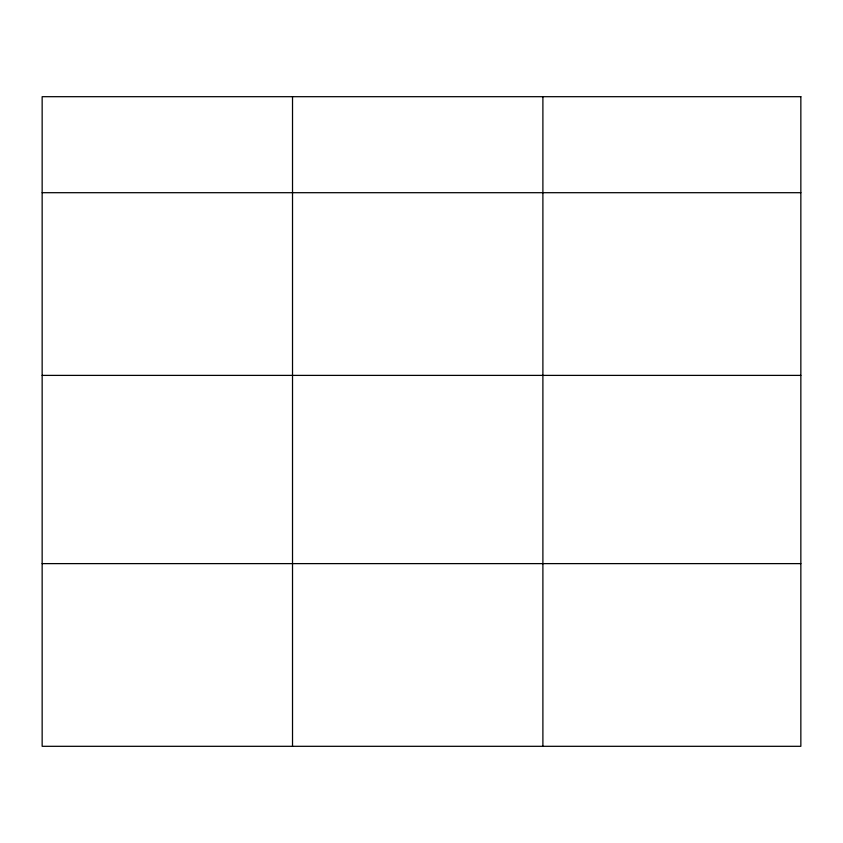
<?xml version="1.0" encoding="UTF-8"?>
<svg xmlns="http://www.w3.org/2000/svg" width="843" height="843" viewBox="0 0 843 843"><rect width="100%" height="100%" fill="white"/><g stroke="black" fill="none" stroke-linecap="round" stroke-linejoin="round"><path stroke-width="1.26" d="M42.15 192.699L800.85 192.699M42.15 375.388L800.85 375.388M42.15 563.619L800.85 563.619M542.892 96.692L542.892 746.308M292.521 96.692L292.521 746.308M800.85 96.692L42.15 96.692L42.15 746.308L800.85 746.308L800.85 96.692"/></g></svg>
